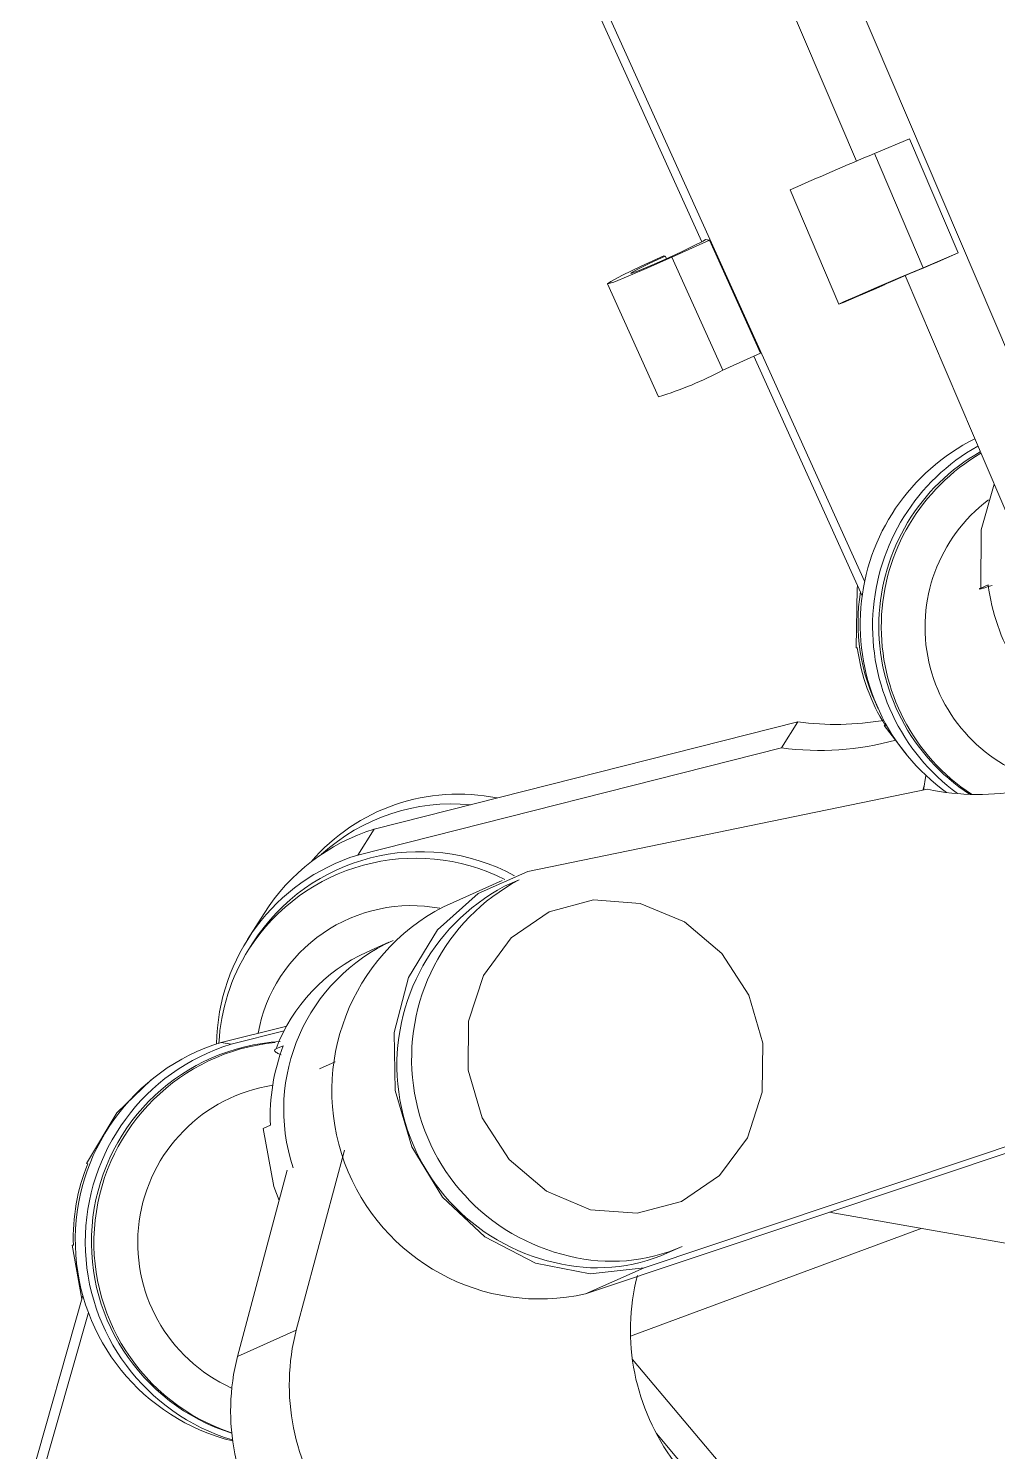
# Model space of a CAD drawing. Header units: millimetres. Extents: x 0 to 1189, y 0 to 841.
# Drawn here: x 619.21 to 623.9, y 554.09 to 560.97 of the extents above; entities that cross this region are included whole.
import ezdxf

# ---------------------------------------------------------------- set-up
doc = ezdxf.new("R2010")
doc.units = ezdxf.units.MM
doc.layers.get('0').update_dxf_attribs({"lineweight": 18})

msp = doc.modelspace()

# ---------------------------------------------------------------- linework, layer by layer
at = {"color": 7, "linetype": 'Continuous', "lineweight": 15}
for p, q in [((624.2317, 558.7371), (622.7601, 562.1865)), ((623.2161, 560.3262), (622.4762, 562.0604)), ((622.469, 559.9372), (621.683, 561.6738)), ((623.256, 558.2961), (621.7311, 561.6653)), ((623.4734, 560.4353), (623.3037, 560.3635)), ((623.7089, 559.8835), (623.4734, 560.4353)), ((623.5392, 559.8116), (623.3037, 560.3635)), ((622.8958, 560.1874), (623.1313, 559.6356)), ((622.5052, 559.9452), (622.3234, 559.8625)), ((622.486, 559.9486), (622.5052, 559.9452)), ((622.7525, 559.3989), (622.5052, 559.9452)), ((622.2849, 559.8693), (622.2921, 559.868)), ((622.2978, 559.8554), (622.2921, 559.868)), ((622.5707, 559.3162), (622.3234, 559.8625)), ((623.7089, 559.8835), (623.5392, 559.8116)), ((623.5954, 559.833), (623.7089, 559.8835)), ((622.0126, 559.7339), (622.2599, 559.1876)), ((623.3121, 559.7107), (623.3547, 559.7296)), ((623.3547, 559.7296), (623.3538, 559.7317)), ((624.1598, 558.1144), (623.4518, 559.7737)), ((622.7525, 559.3989), (622.5707, 559.3162)), ((623.2437, 558.2255), (622.7194, 559.3838)), ((623.853, 558.2778), (623.8175, 558.262)), ((623.2206, 557.9731), (623.2145, 557.9741)), ((620.8842, 557.0974), (622.933, 557.6154)), ((622.933, 557.6154), (622.8534, 557.4896)), ((623.3504, 557.5981), (623.4594, 557.4556)), ((623.3564, 557.597), (623.3504, 557.5981)), ((620.8046, 556.9716), (622.8534, 557.4896)), ((623.5437, 557.3063), (623.5365, 557.2854)), ((623.5516, 557.3571), (623.5406, 557.2862)), ((621.6271, 556.8923), (623.5591, 557.29)), ((620.8842, 557.0974), (620.8046, 556.9716)), ((621.5027, 556.8482), (621.2189, 556.7221)), ((621.5859, 556.8523), (621.5149, 556.8208)), ((620.352, 556.6898), (620.2724, 556.5639)), ((620.9553, 556.5502), (620.8489, 556.5029)), ((620.2978, 556.5479), (620.2779, 556.5164)), ((620.1441, 556.066), (620.4614, 556.145)), ((620.1923, 556.0575), (620.4488, 556.1214)), ((620.1441, 556.066), (620.1923, 556.0575)), ((620.4451, 556.0501), (620.4096, 556.0344)), ((624.8342, 555.8615), (622.1906, 554.9765)), ((624.8746, 555.8439), (621.9067, 554.8503)), ((620.3829, 555.6654), (620.3474, 555.6496)), ((620.5074, 554.6742), (620.7404, 555.5458)), ((619.4994, 555.479), (619.4934, 555.4801)), ((620.2235, 554.548), (620.464, 555.4477)), ((623.0851, 555.2448), (625.5951, 554.8022)), ((623.5294, 555.1665), (622.1234, 554.645)), ((619.4239, 555.0862), (619.4706, 554.8252)), ((619.43, 555.0851), (619.4239, 555.0862)), ((622.3027, 555.048), (622.3737, 555.0795)), ((621.9067, 554.8503), (622.1906, 554.9765)), ((619.2128, 553.9195), (619.4757, 554.8431)), ((619.2609, 553.9111), (619.5026, 554.76)), ((620.2235, 554.548), (620.5074, 554.6742)), ((622.1329, 554.5332), (623.7836, 552.5757)), ((622.2487, 554.1757), (623.5669, 552.6124))]:
    msp.add_line(p, q, dxfattribs=at)
at = {"color": 8, "linetype": 'Continuous', "lineweight": 15}
for p, q in [((622.4863, 559.9479), (622.486, 559.9486)), ((623.5954, 559.833), (623.595, 559.8339)), ((620.6953, 555.9721), (620.6203, 555.9388))]:
    msp.add_line(p, q, dxfattribs=at)
at = {"color": 7, "linetype": 'Continuous', "lineweight": 15}
for points in [[(622.2921, 559.868), (622.2177, 559.8335), (622.1589, 559.8048), (622.1263, 559.7872), (622.1259, 559.7837), (622.1577, 559.7952), (622.216, 559.8194), (622.2902, 559.852), (622.3669, 559.8871), (622.4323, 559.9184), (622.4746, 559.9402), (622.486, 559.9486)], [(622.3234, 559.8625), (622.2106, 559.8121), (622.112, 559.7699), (622.0427, 559.7424), (622.0132, 559.7336), (622.028, 559.745), (622.0848, 559.7747), (622.175, 559.8184), (622.2849, 559.8693)], [(623.5392, 559.8116), (623.4266, 559.7638), (623.3139, 559.7155), (623.2182, 559.6742), (623.1541, 559.6461), (623.1313, 559.6356), (623.1533, 559.6441), (623.2168, 559.6705), (623.3121, 559.7107)], [(623.3547, 559.7296), (623.2906, 559.7026), (623.2509, 559.6862), (623.2428, 559.6833), (623.2677, 559.6945), (623.3212, 559.7177), (623.3936, 559.7488), (623.4717, 559.7821), (623.5415, 559.8117), (623.5904, 559.832), (623.6095, 559.8396), (623.5954, 559.833)], [(623.8823, 558.7646), (623.8198, 558.5435), (623.8175, 558.262)], [(623.2216, 558.2742), (623.2191, 558.2598), (623.2145, 557.9741)], [(622.1906, 554.9765), (621.928, 554.9477), (621.6639, 554.9988), (621.4196, 555.1257), (621.215, 555.3182), (621.0665, 555.5605), (620.9863, 555.8331), (620.9809, 556.114), (621.0506, 556.3803), (621.1898, 556.6104), (621.3873, 556.7858), (621.6271, 556.8923)], [(621.9309, 555.2567), (622.1561, 555.2399), (622.371, 555.2972), (622.5546, 555.4231), (622.6888, 555.6052), (622.7606, 555.8256), (622.7629, 556.0629), (622.6955, 556.2938), (622.565, 556.4957), (622.3841, 556.6488), (622.1706, 556.7381), (621.9454, 556.755), (621.7305, 556.6977), (621.5469, 556.5718), (621.4127, 556.3897), (621.3409, 556.1692), (621.3386, 555.9319), (621.406, 555.7011), (621.5365, 555.4992), (621.7174, 555.3461), (621.9309, 555.2567)], [(619.8062, 555.8844), (619.6395, 555.7256), (619.4934, 555.4801)], [(620.3474, 555.6496), (620.3993, 555.37), (620.425, 555.3017)]]:
    msp.add_lwpolyline(points, dxfattribs=at)
for centre, radius, start, end in [((629.1162, 546.3356), 15.1844, 112.50659, 114.18292), ((621.7475, 560.8662), 1.755, 286.97384, 297.9708), ((624.235, 558.0884), 1.0008, 116.48335, 234.38028), ((624.2951, 558.0778), 1.0008, 119.42469, 233.88168), ((624.295, 558.0778), 0.9708, 119.61502, 236.76179), ((624.8705, 558.4161), 1.0269, 187.73816, 210.18539), ((624.1751, 558.0988), 0.9511, 171.19591, 206.19883), ((624.1623, 558.1007), 0.9504, 187.71907, 212.00457), ((623.116, 559.0039), 1.4005, 262.49103, 279.57148), ((623.0364, 558.8745), 1.3969, 262.47161, 285.34419), ((623.8059, 558.4746), 1.21, 258.22884, 303.1156), ((621.2914, 556.3294), 0.9373, 78.46593, 139.42545), ((621.261, 556.2812), 0.9381, 84.58212, 132.23277), ((621.1726, 556.1697), 0.9715, 107.2692, 147.63516), ((621.0921, 556.0456), 0.9696, 107.2467, 179.20104), ((621.1051, 556.0279), 0.9603, 61.54253, 147.21416), ((622.0443, 555.9876), 0.9788, 117.92919, 257.2798), ((621.9733, 555.956), 0.9788, 117.92942, 257.27983), ((621.6855, 555.8313), 1.0056, 117.64769, 282.70872), ((621.3428, 555.7418), 0.8958, 114.20335, 198.3161), ((621.0722, 556.0143), 0.9397, 147.70065, 177.04609), ((621.1922, 555.7409), 0.8357, 114.25345, 159.44488), ((620.4876, 555.1018), 0.9703, 93.45247, 252.47261), ((620.4394, 555.1103), 1.0003, 107.17094, 256.15238), ((620.4879, 555.1018), 1.0004, 107.18626, 253.23885), ((620.4997, 555.0996), 0.9703, 95.60019, 251.71196), ((621.3349, 555.7087), 0.9531, 159.00781, 182.6074), ((620.381, 555.1205), 0.9517, 157.86798, 182.1305), ((621.9622, 555.8197), 0.8435, 255.98127, 293.81193), ((622.0331, 555.8514), 0.8437, 255.9837, 293.80691), ((623.1854, 554.6747), 1.0618, 165.60853, 216.92772), ((621.5358, 554.4103), 1.0618, 165.60813, 216.92812), ((621.252, 554.2841), 1.0618, 165.60808, 216.92846)]:
    msp.add_arc(centre, radius, start, end, dxfattribs=at)
at = {"color": 8, "linetype": 'Continuous', "lineweight": 15}
for centre, radius, start, end in [((624.3071, 558.0757), 0.9708, 120.22378, 236.56524), ((624.3179, 558.0738), 0.7701, 127.04006, 258.15799), ((621.0849, 555.9968), 0.9598, 63.28051, 147.22245), ((621.0644, 555.9736), 0.7538, 79.44291, 169.52451), ((620.5114, 555.0975), 0.7703, 98.78702, 245.76491)]:
    msp.add_arc(centre, radius, start, end, dxfattribs=at)
at = {"color": 7, "linetype": 'Continuous', "lineweight": 15}
for points, knots in [([(623.8175, 558.262), (623.8148, 558.2607), (623.809, 558.2579), (623.8122, 558.2578), (623.8253, 558.2611), (623.8461, 558.2673), (623.8639, 558.273), (623.872, 558.2756)], [0, 0, 0, 0, 0.01344904, 0.02826663, 0.04325161, 0.05854911, 0.07144389, 0.07144389, 0.07144389, 0.07144389]), ([(620.4096, 556.0344), (620.4094, 556.0343), (620.4053, 556.0324), (620.4013, 556.0278), (620.4069, 556.0195), (620.4185, 556.012), (620.4305, 556.0078), (620.4341, 556.0065)], [0, 0, 0, 0, 0.0008933, 0.01473399, 0.02857767, 0.04260586, 0.04859396, 0.04859396, 0.04859396, 0.04859396])]:
    msp.add_open_spline(points, degree=3, knots=knots, dxfattribs=at)

doc.saveas('drawing.dxf')
